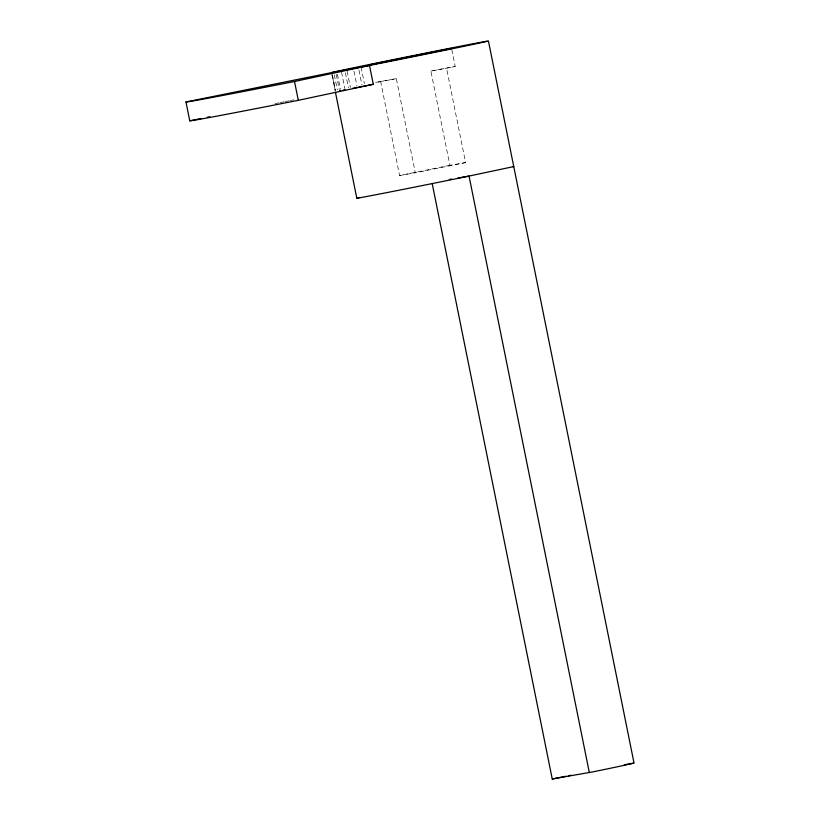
<?xml version="1.0" encoding="UTF-8"?>
<svg xmlns="http://www.w3.org/2000/svg" width="820" height="820" viewBox="0 0 820 820"><rect width="100%" height="100%" fill="white"/><g stroke="black" fill="none" stroke-linecap="round" stroke-linejoin="round"><path stroke-width="0.61" stroke-dasharray="4.1 3.07" d="M451.799 49.63L455.192 66.471L430.879 71.104L449.872 165.291L465.586 162.585L446.592 68.398M375.58 82.41L396.316 78.628L415.309 172.805L465.586 162.585M380.613 81.334L399.596 175.521L449.872 165.291M275.069 103.597L278.831 102.838M280.081 102.582L283.843 101.823M285.104 101.577L288.865 100.819M290.116 100.563L293.878 99.804M430.879 71.104L455.192 66.471M396.316 78.628L375.939 82.584M399.596 175.521L415.309 172.805M361.077 67.117L364.387 83.435M347.106 71.135L350.417 87.453M337.43 74.261L340.495 89.318M332.479 75.112L335.554 90.179M358.955 70.141L361.989 85.208M353.984 71.104L357.028 86.182M345.374 72.765L348.418 87.832M341.55 72.191L344.841 88.519M336.241 74.476L339.285 89.544M334.304 74.815L337.338 89.892M331.659 72.642L335.206 90.22M331.987 75.132L335.277 91.461"/><path stroke-width="1.23" d="M185.966 101.946A228.534 1.599 -11.4 0 0 294.513 81.487L369.512 65.456A80.073 0.564 -11.4 0 0 483.226 42.24A80.073 0.564 -11.4 0 0 424.965 53.228A80.073 0.564 -11.4 0 0 331.485 72.621L185.966 101.946L189.768 120.786A228.534 1.599 -11.4 0 0 298.306 100.327L373.305 84.296L369.512 65.456L331.485 72.621M432.232 183.752L552.249 779L593.588 771.733A80.073 0.564 -11.4 0 0 624.215 764.783M189.768 120.786L201.054 118.51M207.327 117.25L209.838 116.737M552.249 779L556.954 778.047A80.073 0.564 -11.4 0 1 566.056 776.222M363.127 86.295L373.305 84.296M358.514 87.197L362.245 86.469M352.743 88.314L357.274 87.432M343.057 90.149L345.097 89.769M513.043 166.644L513.761 166.583L464.017 177.13A80.073 0.564 -11.4 0 1 382.489 193.458A80.073 0.564 -11.4 0 1 359.836 197.446M339.531 90.805L340.751 90.579M449.278 179.508L451.748 179.078M457.929 178.012L469.05 176.095L589.324 772.604M488.433 41L634.034 763.092M335.534 92.721L356.803 198.204M294.513 81.487L298.306 100.327M568.455 775.74A80.073 0.564 -11.4 0 1 570.976 775.238M368.723 65.087L451.553 48.421L368.723 65.087"/></g></svg>
